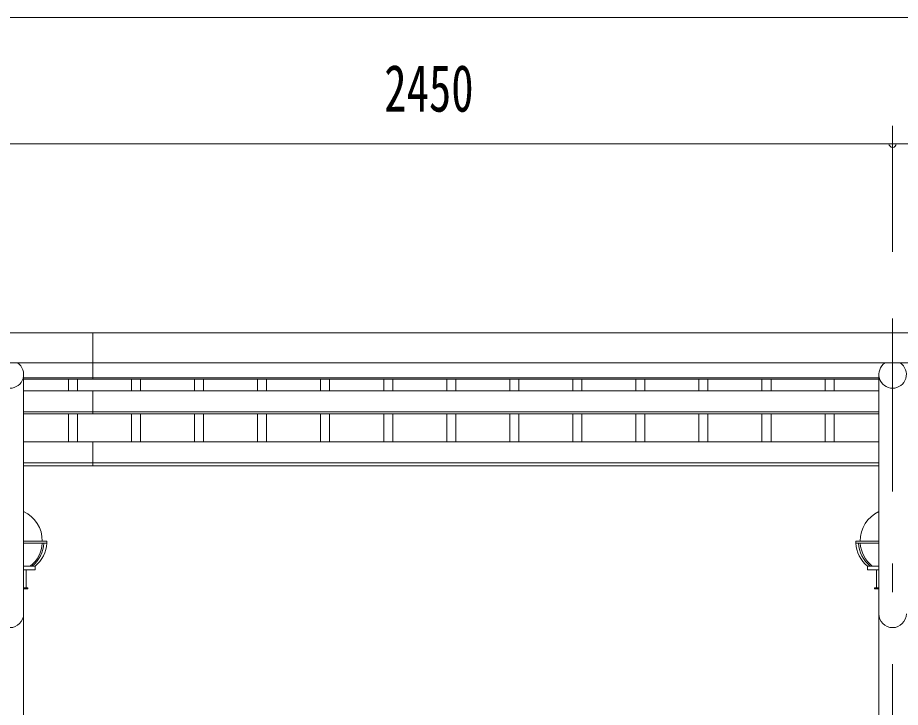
# Model space of a CAD drawing. Units: millimetres, scale not verified. Extents: x -23102 to 23102, y -10150 to 10150.
# Drawn here: x -989 to 1461, y 3015 to 4930 of the extents above; entities that cross this region are included whole.
import ezdxf
from ezdxf.enums import TextEntityAlignment as Align

# ---------------------------------------------------------------- set-up
doc = ezdxf.new("R2010")
doc.units = ezdxf.units.MM
doc.header["$LTSCALE"] = 40
doc.linetypes.add('USER3', pattern=[24, 12, -5, 2, -5])
for name, color, linetype, lineweight in [('0-0_0', 7, 'Continuous', 18), ('0-2_1-0BOLD', 7, 'Continuous', 18), ('0-3_1-2CENTER', 3, 'USER3', 18), ('0-4_1-4THIN', 4, 'Continuous', 18), ('0-5_1-5DIM', 3, 'Continuous', 18)]:
    doc.layers.add(name, color=color, linetype=linetype, lineweight=lineweight)
doc.styles.add('ＭＳ ゴシック', font='')
doc.styles.get('ＭＳ ゴシック').set_extended_font_data('MS Gothic')

msp = doc.modelspace()

# ---------------------------------------------------------------- linework, layer by layer
at = {"layer": '0-0_0'}
for p, q in [((-907.95, 3476.97), (-972.3, 3476.97)), ((-907.95, 3470.97), (-972.3, 3470.97)), ((-907.95, 3470.97), (-907.95, 3476.97)), ((1401.4, 3476.97), (1337.05, 3476.97)), ((1337.05, 3470.97), (1337.05, 3476.97)), ((1401.4, 3470.97), (1337.05, 3470.97)), ((-972.3, 3406.97), (-940.45, 3406.97)), ((-940.45, 3396.97), (-940.45, 3406.97)), ((-972.3, 3396.97), (-940.45, 3396.97)), ((-965.45, 3346.97), (-965.45, 3396.97)), ((1369.55, 3396.97), (1401.4, 3396.97)), ((1394.55, 3346.97), (1394.55, 3396.97)), ((-972.3, 3346.97), (-965.45, 3346.97)), ((1394.55, 3346.97), (1401.4, 3346.97))]:
    msp.add_line(p, q, dxfattribs=at)
msp.add_lwpolyline([(1369.55, 3396.97), (1369.55, 3406.97), (1401.4, 3406.97)], dxfattribs=at)
for centre, start, end in [((-1010.45, 3476.97), 0, 64.91913), ((1439.55, 3476.97), 115.07964, 180), ((-1010.45, 3476.97), 308.94244, 356.17745), ((1439.55, 3476.97), 183.82255, 231.05756)]:
    msp.add_arc(centre, 90, start, end, dxfattribs=at)
for centre, major_axis, start_param, end_param in [((-1018.45, 3476.97), (-102.47, 6.5), 2.3796996, 3.146893), ((-1010.45, 3476.97), (-102.47, 6.5), 2.3796996, 3.146893), ((1439.55, 3476.97), (102.47, 6.5), 3.1362923, 3.9034857), ((1447.55, 3476.97), (102.47, 6.5), 3.1362923, 3.9034857)]:
    msp.add_ellipse(centre, major_axis=major_axis, ratio=0.92312, start_param=start_param, end_param=end_param, dxfattribs=at)
at = {"layer": '0-2_1-0BOLD'}
for p, q in [((-3343.45, 4054.86), (4472.55, 4054.86)), ((-780.45, 3926.47), (-780.45, 4054.86)), ((4472.55, 3971.21), (-3343.45, 3971.21)), ((-972.3, 1874.67), (-972.3, 3939.24)), ((-972.3, 3930.02), (1401.4, 3930.02)), ((1401.4, 3926.47), (-972.3, 3926.47)), ((1401.4, 3939.24), (1401.4, 1874.67)), ((-972.3, 3894.26), (1401.4, 3894.26)), ((-780.45, 3829.53), (-780.45, 3894.26)), ((1401.4, 3835.43), (-972.3, 3835.43)), ((-972.3, 3829.53), (1401.4, 3829.53)), ((1401.4, 3751.81), (-972.3, 3751.81)), ((-780.45, 3685.83), (-780.45, 3751.81)), ((-972.3, 3694.17), (1401.4, 3694.17)), ((1401.4, 3685.83), (-972.3, 3685.83)), ((-972.3, 3346.97), (-960.45, 3346.97)), ((-960.45, 3344.67), (-972.3, 3344.67)), ((-960.45, 3346.97), (-960.45, 3344.67)), ((1389.55, 3344.67), (1389.55, 3346.97)), ((1389.55, 3346.97), (1401.4, 3346.97)), ((1401.4, 3344.67), (1389.55, 3344.67))]:
    msp.add_line(p, q, dxfattribs=at)
for centre, start, end in [((-1010.45, 3939.24), 123.05154, 56.94846), ((1439.55, 3939.24), 123.05154, 56.94846), ((-1010.45, 3274.67), 180, 0), ((1439.55, 3274.67), 180, 0)]:
    msp.add_arc(centre, 38.15, start, end, dxfattribs=at)
at = {"layer": '0-3_1-2CENTER'}
msp.add_line((1439.55, 1694.67), (1439.55, 4204.87), dxfattribs=at)
at = {"layer": '0-4_1-4THIN'}
for p, q in [((-847.95, 3894.26), (-847.95, 3926.47)), ((-847.95, 3926.47), (-847.95, 3894.26)), ((-822.95, 3926.47), (-822.95, 3894.26)), ((-822.95, 3894.26), (-822.95, 3926.47)), ((-672.95, 3926.47), (-672.95, 3894.26)), ((-647.95, 3894.26), (-647.95, 3926.47)), ((-497.95, 3894.26), (-497.95, 3926.47)), ((-472.95, 3926.47), (-472.95, 3894.26)), ((-322.95, 3926.47), (-322.95, 3894.26)), ((-297.95, 3894.26), (-297.95, 3926.47)), ((-147.95, 3894.26), (-147.95, 3926.47)), ((-122.95, 3926.47), (-122.95, 3894.26)), ((27.05, 3926.47), (27.05, 3894.26)), ((52.05, 3894.26), (52.05, 3926.47)), ((202.05, 3894.26), (202.05, 3926.47)), ((227.05, 3926.47), (227.05, 3894.26)), ((377.05, 3926.47), (377.05, 3894.26)), ((402.05, 3894.26), (402.05, 3926.47)), ((552.05, 3894.26), (552.05, 3926.47)), ((577.05, 3926.47), (577.05, 3894.26)), ((727.05, 3926.47), (727.05, 3894.26)), ((752.05, 3894.26), (752.05, 3926.47)), ((902.05, 3894.26), (902.05, 3926.47)), ((927.05, 3926.47), (927.05, 3894.26)), ((1077.05, 3926.47), (1077.05, 3894.26)), ((1102.05, 3894.26), (1102.05, 3926.47)), ((1252.05, 3894.26), (1252.05, 3926.47)), ((1277.05, 3926.47), (1277.05, 3894.26)), ((-847.95, 3751.81), (-847.95, 3829.53)), ((-847.95, 3829.53), (-847.95, 3751.81)), ((-822.95, 3829.53), (-822.95, 3751.81)), ((-822.95, 3751.81), (-822.95, 3829.53)), ((-672.95, 3829.53), (-672.95, 3751.81)), ((-647.95, 3751.81), (-647.95, 3829.53)), ((-497.95, 3751.81), (-497.95, 3829.53)), ((-472.95, 3829.53), (-472.95, 3751.81)), ((-322.95, 3829.53), (-322.95, 3751.81)), ((-297.95, 3751.81), (-297.95, 3829.53)), ((-147.95, 3751.81), (-147.95, 3829.53)), ((-122.95, 3829.53), (-122.95, 3751.81)), ((27.05, 3829.53), (27.05, 3751.81)), ((52.05, 3751.81), (52.05, 3829.53)), ((202.05, 3751.81), (202.05, 3829.53)), ((227.05, 3829.53), (227.05, 3751.81)), ((377.05, 3829.53), (377.05, 3751.81)), ((402.05, 3751.81), (402.05, 3829.53)), ((552.05, 3751.81), (552.05, 3829.53)), ((577.05, 3829.53), (577.05, 3751.81)), ((727.05, 3829.53), (727.05, 3751.81)), ((752.05, 3751.81), (752.05, 3829.53)), ((902.05, 3751.81), (902.05, 3829.53)), ((927.05, 3829.53), (927.05, 3751.81)), ((1077.05, 3829.53), (1077.05, 3751.81)), ((1102.05, 3751.81), (1102.05, 3829.53)), ((1252.05, 3751.81), (1252.05, 3829.53)), ((1277.05, 3829.53), (1277.05, 3751.81))]:
    msp.add_line(p, q, dxfattribs=at)
at = {"layer": '0-5_1-5DIM'}
for p, q in [((4472.56, 4929.67), (-3343.44, 4929.67)), ((4472.56, 4929.67), (-3343.44, 4929.67)), ((1439.55, 4279.67), (1439.55, 4629.68)), ((-3735.94, 4579.68), (4865.06, 4579.68)), ((-1010.45, 4579.68), (1439.55, 4579.68)), ((1449.55, 4579.68), (1429.55, 4579.68)), ((1439.55, 4579.68), (4239.55, 4579.68))]:
    msp.add_line(p, q, dxfattribs=at)
msp.add_arc((1439.55, 4579.68), 10, 180, 0, dxfattribs=at)

# ---------------------------------------------------------------- texts
at = {"layer": '0-5_1-5DIM', "color": 7, "style": 'ＭＳ ゴシック', "width": 0.7}
msp.add_text('2450', height=130.2, dxfattribs=at).set_placement((28.55, 4629.68), align=Align.BOTTOM_LEFT)

doc.saveas('drawing.dxf')
